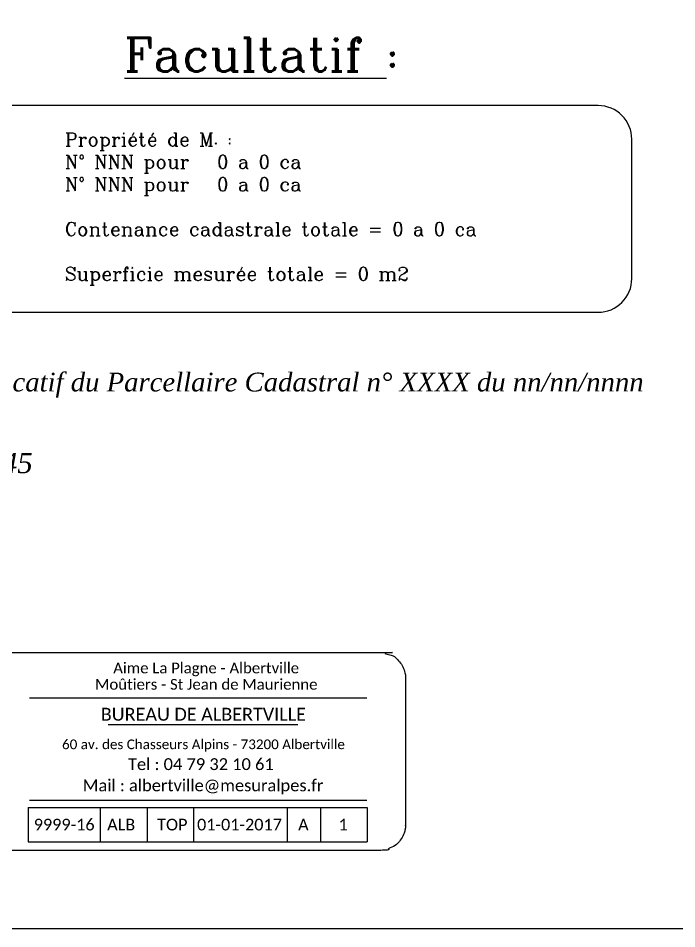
# Model space of a CAD drawing. Header units: metres. Extents: x 9606 to 9900, y 4805 to 4952.
# Drawn here: x 9837.87 to 9857.46, y 4840.6 to 4867.7 of the extents above; entities that cross this region are included whole.
import ezdxf
from ezdxf.enums import TextEntityAlignment as Align

# ---------------------------------------------------------------- set-up
doc = ezdxf.new("R2010")
doc.units = ezdxf.units.M
doc.header["$LTSCALE"] = 2
for name, color, linetype in [('CARTOUCHE', 7, 'Continuous'), ('Légende Bornage', 7, 'Continuous'), ('Titre', 7, 'Continuous')]:
    doc.layers.add(name, color=color, linetype=linetype)
doc.styles.add('bornage', font='romanc.shx', dxfattribs={"height": 0.32})
doc.styles.add('CARTOUCHE', font='timesi.ttf', dxfattribs={"height": 1})
doc.styles.add('Legend', font='CALIBRI.TTF')

msp = doc.modelspace()

# ---------------------------------------------------------------- linework, layer by layer
at = {"layer": 'CARTOUCHE', "color": 32, "lineweight": 30}
msp.add_lwpolyline([(9838.203, 4847.471), (9848.238, 4847.471)], dxfattribs=at)
at = {"layer": 'CARTOUCHE', "color": 144, "lineweight": 30, "flags": 128}
msp.add_lwpolyline([(9840.542, 4846.683), (9846.186, 4846.683)], dxfattribs=at)
at = {"layer": 'CARTOUCHE', "color": 32}
msp.add_lwpolyline([(9838.203, 4844.432), (9848.238, 4844.432)], dxfattribs=at)
at = {"layer": 'CARTOUCHE', "color": 1, "flags": 128}
for points in [[(9838.169, 4844.21), (9838.169, 4843.186)], [(9838.169, 4844.21), (9848.25, 4844.21)], [(9840.305, 4844.21), (9840.305, 4843.186)], [(9841.706, 4844.21), (9841.706, 4843.186)], [(9843.084, 4844.21), (9843.084, 4843.186)], [(9845.875, 4844.21), (9845.875, 4843.186)], [(9846.861, 4844.21), (9846.861, 4843.186)], [(9848.25, 4844.21), (9848.25, 4843.186)], [(9838.169, 4843.186), (9848.25, 4843.186)]]:
    msp.add_lwpolyline(points, dxfattribs=at)
at = {"layer": 'CARTOUCHE'}
msp.add_rational_spline([(9829.643, 4848.055), (9829.643, 4845.876), (9829.643, 4843.698), (9829.643, 4842.93), (9830.411, 4842.93), (9839.519, 4842.93), (9848.627, 4842.93), (9849.395, 4842.93), (9849.395, 4843.698), (9849.395, 4845.876), (9849.395, 4848.055), (9849.395, 4848.823), (9848.627, 4848.823), (9839.519, 4848.823), (9830.411, 4848.823), (9829.643, 4848.823), (9829.643, 4848.055)], [1, 1, 1, 0.707106781187, 1, 1, 1, 0.707106781187, 1, 1, 1, 0.707106781187, 1, 1, 1, 0.707106781187, 1], degree=2, knots=[0, 0, 0, 1, 1, 2.570796, 2.570796, 3.570796, 3.570796, 5.141593, 5.141593, 6.141593, 6.141593, 7.712389, 7.712389, 8.712389, 8.712389, 10.283185, 10.283185, 10.283185], dxfattribs=at)
at = {"layer": 'Légende Bornage', "flags": 128}
msp.add_lwpolyline([(9833.983, 4859.945, 0.414214), (9834.983, 4858.945), (9855.126, 4858.945, 0.414214), (9856.126, 4859.945), (9856.126, 4864.095, 0.414214), (9855.126, 4865.095), (9834.983, 4865.095, 0.414214), (9833.983, 4864.095), (9833.983, 4859.945)], format="xyb", dxfattribs=at)
at = {"layer": 'Titre', "color": 7}
msp.add_lwpolyline([(9816, 4900), (9858, 4900), (9858, 4840.6), (9816, 4840.6), (9816, 4900)], dxfattribs=at)

# ---------------------------------------------------------------- texts
at = {"layer": 'CARTOUCHE', "lineweight": 30, "style": 'Legend'}
for s, p in [('Aime La Plagne - Albertville', (9846.226, 4848.2)), ('Moûtiers - St Jean de Maurienne', (9846.774, 4847.714))]:
    msp.add_text(s, height=0.32, rotation=0, dxfattribs=at).set_placement(p, align=Align.RIGHT)
at = {"layer": 'CARTOUCHE', "color": 144, "lineweight": 30, "style": 'Legend'}
msp.add_text('BUREAU DE ALBERTVILLE', height=0.384, rotation=0, dxfattribs=at).set_placement((9843.379, 4846.792), align=Align.CENTER)
at = {"layer": 'CARTOUCHE', "color": 0, "lineweight": 15, "style": 'Legend'}
msp.add_text('60 av. des Chasseurs Alpins - 73200 Albertville', height=0.288, rotation=0, dxfattribs=at).set_placement((9843.381, 4845.945), align=Align.CENTER)
for s, p in [('Tel : 04 79 32 10 61', (9845.473, 4845.323)), ('Mail : albertville@mesuralpes.fr', (9846.947, 4844.691))]:
    msp.add_text(s, height=0.352, rotation=0, dxfattribs=at).set_placement(p, align=Align.RIGHT)
at = {"layer": 'CARTOUCHE', "color": 1, "style": 'Legend'}
for s, p in [('9999-16', (9838.332, 4843.527)), ('ALB', (9840.516, 4843.527)), ('TOP', (9842.004, 4843.527)), ('01-01-2017', (9843.191, 4843.527)), ('A', (9846.198, 4843.527)), ('1', (9847.401, 4843.527))]:
    msp.add_text(s, height=0.347, dxfattribs=at).set_placement(p)
at = {"layer": 'Légende Bornage', "color": 1, "insert": (9841.029, 4867.109), "char_height": 1, "width": 10.52632, "attachment_point": 1, "style": 'bornage'}
msp.add_mtext('{\\LFacultatif} :', dxfattribs=at)
at = {"layer": 'Légende Bornage', "insert": (9839.259, 4864.288), "char_height": 0.4, "width": 15.85917, "attachment_point": 1, "style": 'bornage'}
msp.add_mtext('Propriété de M. :\\PN° NNN pour   0 a 0 ca\\PN° NNN pour   0 a 0 ca\\P\\PContenance cadastrale totale = 0 a 0 ca\\P\\PSuperficie mesurée totale = 0 m2', dxfattribs=at)
at = {"layer": 'Titre', "style": 'CARTOUCHE', "width": 1.01}
for s, height, rotation, p in [('Application du Document Modificatif du Parcellaire Cadastral n° XXXX du nn/nn/nnnn', 0.56, 0, (9826.43, 4856.588)), ('Coordonnées en système Lambert 93 CC45', 0.6, 360, (9822.411, 4854.159))]:
    msp.add_text(s, height=height, rotation=rotation, dxfattribs=at).set_placement(p)

doc.saveas('drawing.dxf')
